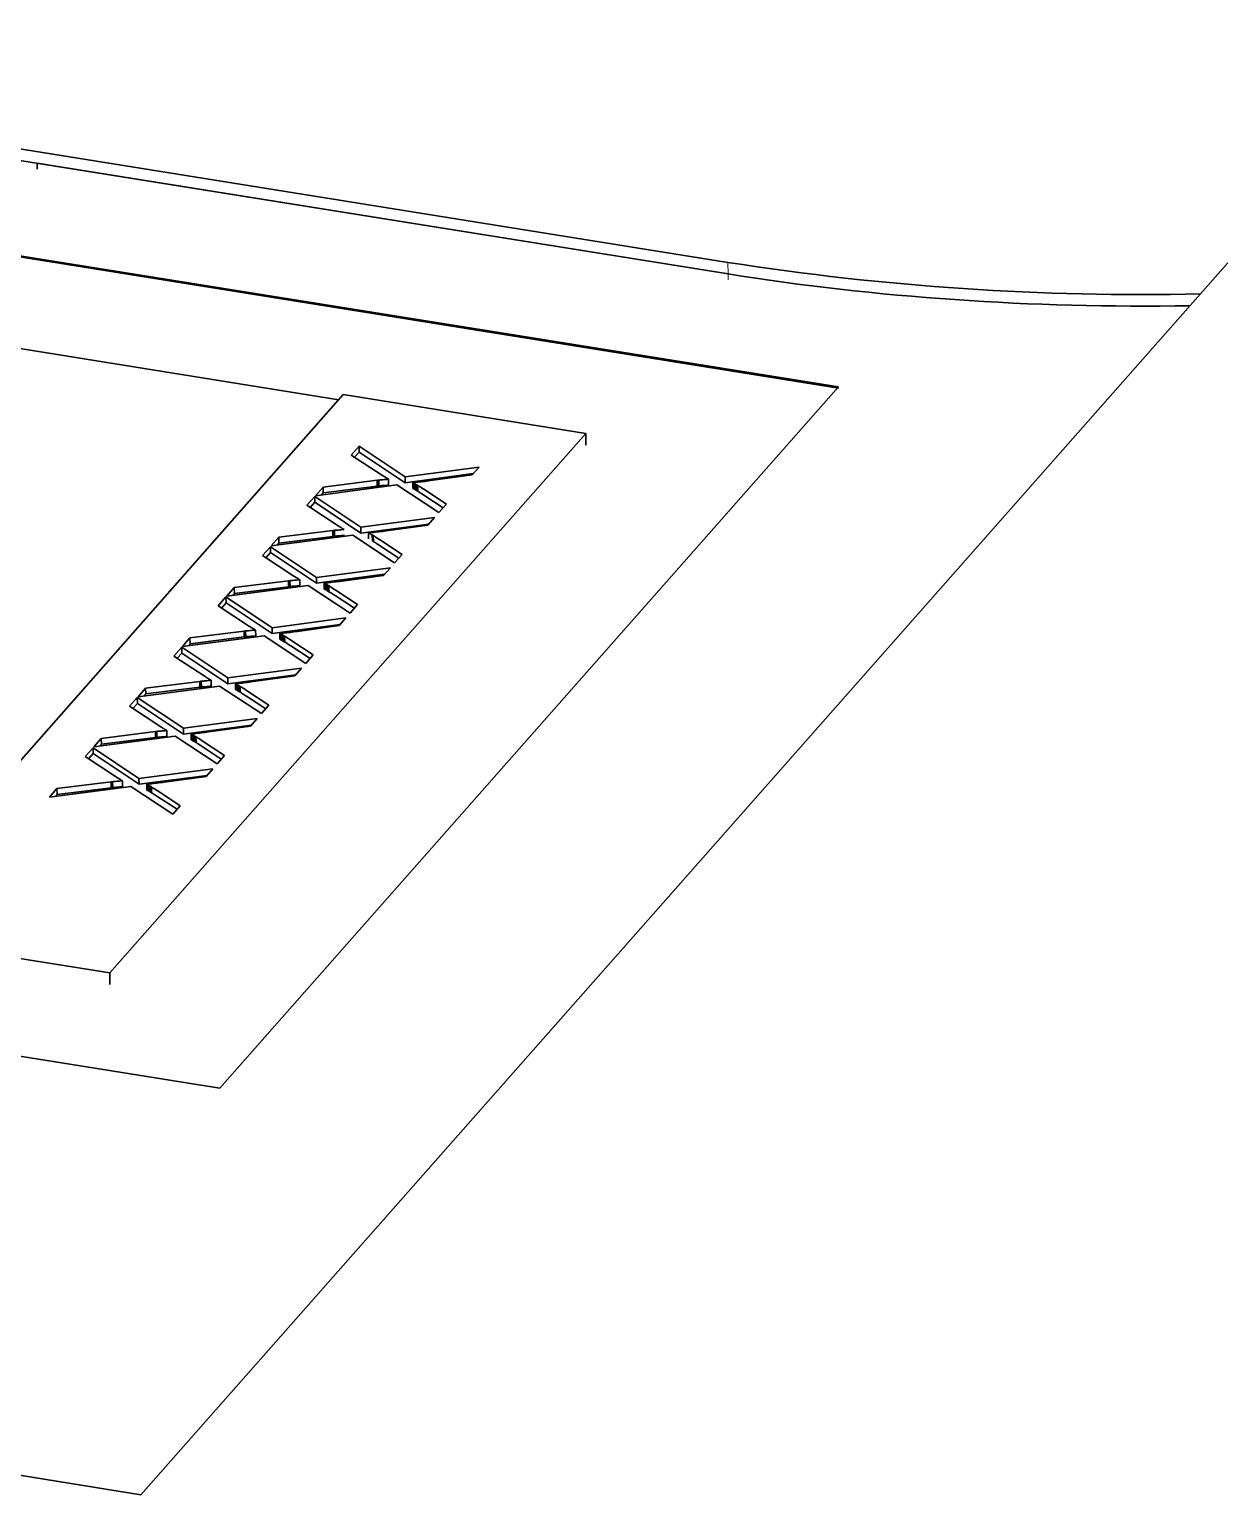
# Model space of a CAD drawing. Extents: x -1051 to 2563, y -231 to 775.
# Drawn here: x -376.77 to -367.57, y 565.15 to 576.41 of the extents above; entities that cross this region are included whole.
import ezdxf

# ---------------------------------------------------------------- set-up
doc = ezdxf.new("R2010")
doc.units = 0

msp = doc.modelspace()

# ---------------------------------------------------------------- linework, layer by layer
at = {"color": 7, "lineweight": 35, "ltscale": 0.282773}
for p, q in [((-382.573, 576.408), (-371.404, 574.618)), ((-371.403, 574.529), (-382.572, 576.318)), ((-376.15, 569.161), (-387.319, 570.951))]:
    msp.add_line(p, q, dxfattribs=at)
at = {"color": 7, "lineweight": 35, "ltscale": 0.353467}
for p, q in [((-384.515, 575.898), (-370.555, 573.661)), ((-384.515, 575.889), (-370.555, 573.652))]:
    msp.add_line(p, q, dxfattribs=at)
at = {"color": 7, "lineweight": 35, "ltscale": 0.134317}
msp.add_line((-371.403, 574.529), (-376.708, 575.379), dxfattribs=at)
at = {"color": 7, "lineweight": 35, "ltscale": 0.001123}
for p, q in [((-376.708, 575.379), (-376.707, 575.334)), ((-374.513, 572.892), (-374.512, 572.847)), ((-374.085, 572.945), (-374.085, 572.9)), ((-374.009, 572.953), (-374.009, 572.908)), ((-373.882, 572.97), (-373.882, 572.925)), ((-373.817, 572.923), (-373.816, 572.878)), ((-373.81, 572.919), (-373.809, 572.874)), ((-373.795, 572.91), (-373.794, 572.865)), ((-373.786, 572.905), (-373.786, 572.86)), ((-374.576, 572.82), (-374.576, 572.775)), ((-374.437, 572.558), (-374.437, 572.513)), ((-374.432, 572.558), (-374.431, 572.514)), ((-374.426, 572.559), (-374.425, 572.514)), ((-374.164, 572.54), (-374.163, 572.495)), ((-374.917, 572.434), (-374.916, 572.389)), ((-374.853, 572.506), (-374.853, 572.461)), ((-374.778, 572.172), (-374.777, 572.127)), ((-374.773, 572.172), (-374.772, 572.128)), ((-374.767, 572.173), (-374.766, 572.128)), ((-374.691, 572.18), (-374.69, 572.135)), ((-374.504, 572.154), (-374.504, 572.109)), ((-374.491, 572.147), (-374.49, 572.102)), ((-374.467, 572.133), (-374.467, 572.088)), ((-375.258, 572.048), (-375.257, 572.003)), ((-375.118, 571.786), (-375.118, 571.741)), ((-375.113, 571.786), (-375.112, 571.741)), ((-374.904, 571.812), (-374.903, 571.767)), ((-374.845, 571.768), (-374.844, 571.723)), ((-374.816, 571.752), (-374.816, 571.707)), ((-375.875, 571.348), (-375.874, 571.303)), ((-375.179, 571.379), (-375.178, 571.334)), ((-375.165, 571.37), (-375.164, 571.326)), ((-375.157, 571.366), (-375.156, 571.321)), ((-376.216, 570.962), (-376.215, 570.917)), ((-375.788, 571.015), (-375.788, 570.97)), ((-375.712, 571.022), (-375.711, 570.977)), ((-375.585, 571.04), (-375.584, 570.995)), ((-375.52, 570.992), (-375.519, 570.948)), ((-375.513, 570.989), (-375.512, 570.944)), ((-375.497, 570.98), (-375.497, 570.935)), ((-375.489, 570.975), (-375.488, 570.93)), ((-376.279, 570.89), (-376.279, 570.845)), ((-376.14, 570.628), (-376.139, 570.583)), ((-376.135, 570.628), (-376.134, 570.583)), ((-376.129, 570.629), (-376.128, 570.584)), ((-376.053, 570.636), (-376.052, 570.591)), ((-376.556, 570.576), (-376.555, 570.531)), ((-375.867, 570.61), (-375.866, 570.565)), ((-375.86, 570.606), (-375.859, 570.562)), ((-375.853, 570.603), (-375.852, 570.558)), ((-375.846, 570.598), (-375.845, 570.553))]:
    msp.add_line(p, q, dxfattribs=at)
at = {"color": 7, "lineweight": 35, "ltscale": 0.187621}
msp.add_line((-381.801, 574.751), (-374.391, 573.563), dxfattribs=at)
at = {"color": 7, "lineweight": 35, "ltscale": 0.315401}
msp.add_line((-367.566, 574.614), (-375.912, 565.153), dxfattribs=at)
at = {"color": 7, "lineweight": 13, "ltscale": 0.002245}
msp.add_line((-371.403, 574.529), (-371.404, 574.618), dxfattribs=at)
at = {"color": 7, "lineweight": 13, "ltscale": 0.001123}
msp.add_line((-371.402, 574.484), (-371.403, 574.529), dxfattribs=at)
at = {"color": 7, "lineweight": 35, "ltscale": 0.17956}
msp.add_line((-370.555, 573.661), (-375.306, 568.275), dxfattribs=at)
at = {"color": 7, "lineweight": 35, "ltscale": 0.110498}
msp.add_line((-374.357, 573.603), (-377.28, 570.288), dxfattribs=at)
at = {"color": 7, "lineweight": 35, "ltscale": 0.047129}
msp.add_line((-374.357, 573.603), (-372.495, 573.304), dxfattribs=at)
at = {"color": 7, "lineweight": 35, "ltscale": 0.138123}
msp.add_line((-372.495, 573.304), (-376.15, 569.161), dxfattribs=at)
at = {"color": 7, "lineweight": 35, "ltscale": 0.002261}
for p, q in [((-374.236, 573.206), (-374.296, 573.138)), ((-374.576, 572.82), (-374.636, 572.752)), ((-374.917, 572.434), (-374.977, 572.366)), ((-375.598, 571.662), (-375.658, 571.594)), ((-375.939, 571.276), (-375.998, 571.208)), ((-376.279, 570.89), (-376.339, 570.822))]:
    msp.add_line(p, q, dxfattribs=at)
at = {"color": 7, "lineweight": 35, "ltscale": 0.010625}
for p, q in [((-373.882, 572.97), (-374.236, 573.206)), ((-373.882, 572.925), (-374.235, 573.161)), ((-374.223, 572.584), (-374.576, 572.82)), ((-374.222, 572.539), (-374.576, 572.775)), ((-374.563, 572.198), (-374.917, 572.434)), ((-375.585, 571.04), (-375.939, 571.276)), ((-375.926, 570.654), (-376.279, 570.89))]:
    msp.add_line(p, q, dxfattribs=at)
at = {"color": 7, "lineweight": 35, "ltscale": 0.001122}
for p, q in [((-374.236, 573.206), (-374.235, 573.161)), ((-374.097, 572.944), (-374.096, 572.899)), ((-374.091, 572.945), (-374.091, 572.9)), ((-373.823, 572.926), (-373.822, 572.881)), ((-373.802, 572.915), (-373.802, 572.87)), ((-374.223, 572.584), (-374.222, 572.539)), ((-374.135, 572.524), (-374.134, 572.479)), ((-374.127, 572.519), (-374.126, 572.474)), ((-374.563, 572.198), (-374.563, 572.153)), ((-375.194, 572.12), (-375.193, 572.075)), ((-374.498, 572.151), (-374.497, 572.106)), ((-374.484, 572.143), (-374.483, 572.098)), ((-374.476, 572.138), (-374.475, 572.093)), ((-375.107, 571.787), (-375.106, 571.742)), ((-375.031, 571.794), (-375.03, 571.749)), ((-374.838, 571.765), (-374.838, 571.72)), ((-374.831, 571.761), (-374.831, 571.716)), ((-374.824, 571.757), (-374.823, 571.712)), ((-374.808, 571.747), (-374.807, 571.702)), ((-375.598, 571.662), (-375.597, 571.617)), ((-375.535, 571.734), (-375.534, 571.689)), ((-375.372, 571.408), (-375.371, 571.363)), ((-375.244, 571.426), (-375.244, 571.381)), ((-375.459, 571.4), (-375.458, 571.355)), ((-375.454, 571.4), (-375.453, 571.355)), ((-375.448, 571.401), (-375.447, 571.356)), ((-375.185, 571.382), (-375.185, 571.337)), ((-375.172, 571.375), (-375.171, 571.33)), ((-375.149, 571.361), (-375.148, 571.316)), ((-375.939, 571.276), (-375.938, 571.231)), ((-375.799, 571.014), (-375.799, 570.969)), ((-375.794, 571.014), (-375.794, 570.969)), ((-375.526, 570.996), (-375.525, 570.951)), ((-375.505, 570.984), (-375.504, 570.94)), ((-375.926, 570.654), (-375.925, 570.609)), ((-375.838, 570.594), (-375.837, 570.549)), ((-375.83, 570.589), (-375.829, 570.544))]:
    msp.add_line(p, q, dxfattribs=at)
at = {"color": 7, "lineweight": 35, "ltscale": 0.002246}
msp.add_line((-372.495, 573.304), (-372.494, 573.214), dxfattribs=at)
at = {"color": 7, "lineweight": 35, "ltscale": 0.007177}
for p, q in [((-374.296, 573.138), (-374.056, 572.981)), ((-374.977, 572.366), (-374.737, 572.208)), ((-375.317, 571.98), (-375.077, 571.822)), ((-375.658, 571.594), (-375.418, 571.436)), ((-375.998, 571.208), (-375.758, 571.05))]:
    msp.add_line(p, q, dxfattribs=at)
at = {"color": 7, "lineweight": 35, "ltscale": 0.001323}
for p, q in [((-374.235, 573.161), (-374.27, 573.121)), ((-374.576, 572.775), (-374.611, 572.735)), ((-374.916, 572.389), (-374.951, 572.349)), ((-375.257, 572.003), (-375.292, 571.963)), ((-375.597, 571.617), (-375.632, 571.577)), ((-375.938, 571.231), (-375.973, 571.191)), ((-376.279, 570.845), (-376.314, 570.805))]:
    msp.add_line(p, q, dxfattribs=at)
at = {"color": 7, "lineweight": 35, "ltscale": 0.000124871}
for p, q in [((-374.056, 572.981), (-374.051, 572.978)), ((-374.396, 572.594), (-374.392, 572.592)), ((-374.737, 572.208), (-374.733, 572.206)), ((-375.077, 571.822), (-375.073, 571.82)), ((-375.418, 571.436), (-375.414, 571.434)), ((-375.758, 571.05), (-375.754, 571.048)), ((-376.099, 570.664), (-376.095, 570.661))]:
    msp.add_line(p, q, dxfattribs=at)
at = {"color": 7, "lineweight": 35, "ltscale": 0.014301}
for p, q in [((-373.315, 573.045), (-373.882, 572.97)), ((-373.996, 572.273), (-374.563, 572.198)), ((-374.337, 571.887), (-374.904, 571.812)), ((-374.677, 571.501), (-375.244, 571.426)), ((-375.018, 571.115), (-375.585, 571.04)), ((-375.358, 570.729), (-375.926, 570.654))]:
    msp.add_line(p, q, dxfattribs=at)
at = {"color": 7, "lineweight": 35, "ltscale": 0.01315}
for p, q in [((-373.36, 572.995), (-373.882, 572.925)), ((-373.701, 572.608), (-374.222, 572.539)), ((-374.041, 572.222), (-374.563, 572.153)), ((-374.382, 571.836), (-374.903, 571.767)), ((-374.722, 571.45), (-375.244, 571.381)), ((-375.063, 571.064), (-375.584, 570.995))]:
    msp.add_line(p, q, dxfattribs=at)
at = {"color": 7, "lineweight": 35, "ltscale": 0.008087}
for p, q in [((-373.688, 572.942), (-373.368, 572.986)), ((-374.029, 572.556), (-373.708, 572.6)), ((-374.369, 572.17), (-374.049, 572.214)), ((-374.71, 571.784), (-374.389, 571.828)), ((-375.391, 571.012), (-375.071, 571.056)), ((-375.732, 570.626), (-375.411, 570.669))]:
    msp.add_line(p, q, dxfattribs=at)
at = {"color": 7, "lineweight": 35, "ltscale": 0.001988}
for p, q in [((-373.368, 572.986), (-373.315, 573.045)), ((-374.049, 572.214), (-373.996, 572.273)), ((-374.389, 571.828), (-374.337, 571.887)), ((-374.73, 571.442), (-374.677, 571.501)), ((-375.071, 571.056), (-375.018, 571.115))]:
    msp.add_line(p, q, dxfattribs=at)
at = {"color": 7, "lineweight": 35, "ltscale": 0.015795}
for p, q in [((-374.571, 572.826), (-373.945, 572.909)), ((-374.911, 572.44), (-374.285, 572.523)), ((-375.252, 572.054), (-374.626, 572.136)), ((-375.593, 571.668), (-374.966, 571.75)), ((-375.933, 571.282), (-375.307, 571.364)), ((-376.274, 570.896), (-375.647, 570.978)), ((-376.614, 570.51), (-375.988, 570.592))]:
    msp.add_line(p, q, dxfattribs=at)
at = {"color": 7, "lineweight": 35, "ltscale": 0.002195}
for p, q in [((-374.513, 572.892), (-374.571, 572.826)), ((-375.875, 571.348), (-375.933, 571.282))]:
    msp.add_line(p, q, dxfattribs=at)
at = {"color": 7, "lineweight": 35, "ltscale": 0.010485}
for p, q in [((-374.097, 572.944), (-374.513, 572.892)), ((-374.096, 572.899), (-374.512, 572.847)), ((-374.437, 572.558), (-374.853, 572.506)), ((-374.437, 572.513), (-374.853, 572.461)), ((-374.778, 572.172), (-375.194, 572.12)), ((-374.777, 572.127), (-375.193, 572.075)), ((-375.118, 571.786), (-375.535, 571.734)), ((-375.118, 571.741), (-375.534, 571.689)), ((-375.459, 571.4), (-375.875, 571.348)), ((-375.458, 571.355), (-375.874, 571.303)), ((-375.799, 571.014), (-376.216, 570.962)), ((-375.799, 570.969), (-376.215, 570.917))]:
    msp.add_line(p, q, dxfattribs=at)
at = {"color": 7, "lineweight": 35, "ltscale": 0.00013211}
for p, q in [((-374.091, 572.945), (-374.097, 572.944)), ((-374.091, 572.9), (-374.096, 572.899)), ((-374.773, 572.172), (-374.778, 572.172)), ((-374.772, 572.128), (-374.777, 572.127)), ((-375.454, 571.4), (-375.459, 571.4)), ((-375.453, 571.355), (-375.458, 571.355)), ((-375.794, 571.014), (-375.799, 571.014)), ((-375.794, 570.969), (-375.799, 570.969)), ((-376.135, 570.628), (-376.14, 570.628)), ((-376.134, 570.583), (-376.139, 570.583))]:
    msp.add_line(p, q, dxfattribs=at)
at = {"color": 7, "lineweight": 35, "ltscale": 0.000151233}
for p, q in [((-374.085, 572.945), (-374.091, 572.945)), ((-374.767, 572.173), (-374.773, 572.172)), ((-374.766, 572.128), (-374.772, 572.128)), ((-375.448, 571.401), (-375.454, 571.4)), ((-375.447, 571.356), (-375.453, 571.355)), ((-375.788, 571.015), (-375.794, 571.014)), ((-376.129, 570.629), (-376.135, 570.628)), ((-376.128, 570.584), (-376.134, 570.583))]:
    msp.add_line(p, q, dxfattribs=at)
at = {"color": 7, "lineweight": 35, "ltscale": 0.000151072}
for p, q in [((-374.085, 572.9), (-374.091, 572.9)), ((-375.788, 570.97), (-375.794, 570.969))]:
    msp.add_line(p, q, dxfattribs=at)
at = {"color": 7, "lineweight": 35, "ltscale": 0.000171118}
for p, q in [((-374.079, 572.946), (-374.085, 572.945)), ((-374.078, 572.901), (-374.085, 572.9)), ((-374.759, 572.129), (-374.766, 572.128)), ((-375.441, 571.402), (-375.448, 571.401)), ((-376.121, 570.585), (-376.128, 570.584))]:
    msp.add_line(p, q, dxfattribs=at)
at = {"color": 7, "lineweight": 35, "ltscale": 0.000190093}
for p, q in [((-374.071, 572.947), (-374.079, 572.946)), ((-374.751, 572.13), (-374.759, 572.129)), ((-375.774, 571.016), (-375.781, 571.016))]:
    msp.add_line(p, q, dxfattribs=at)
at = {"color": 7, "lineweight": 35, "ltscale": 0.000190246}
for p, q in [((-374.07, 572.902), (-374.078, 572.901)), ((-374.412, 572.561), (-374.419, 572.56)), ((-374.411, 572.516), (-374.418, 572.515)), ((-374.752, 572.175), (-374.76, 572.174)), ((-375.093, 571.789), (-375.1, 571.788)), ((-375.092, 571.744), (-375.1, 571.743)), ((-375.433, 571.402), (-375.441, 571.402)), ((-375.433, 571.358), (-375.44, 571.357)), ((-375.773, 570.971), (-375.781, 570.971)), ((-376.114, 570.63), (-376.122, 570.63)), ((-376.114, 570.585), (-376.121, 570.585))]:
    msp.add_line(p, q, dxfattribs=at)
at = {"color": 7, "lineweight": 35, "ltscale": 0.000209375}
for p, q in [((-374.063, 572.948), (-374.071, 572.947)), ((-374.403, 572.561), (-374.412, 572.561)), ((-374.744, 572.175), (-374.752, 572.175)), ((-374.743, 572.13), (-374.751, 572.13)), ((-375.424, 571.358), (-375.433, 571.358)), ((-376.106, 570.631), (-376.114, 570.63))]:
    msp.add_line(p, q, dxfattribs=at)
at = {"color": 7, "lineweight": 35, "ltscale": 0.000209225}
for p, q in [((-374.062, 572.903), (-374.07, 572.902)), ((-374.403, 572.517), (-374.411, 572.516)), ((-375.084, 571.789), (-375.093, 571.789)), ((-375.425, 571.403), (-375.433, 571.402)), ((-376.105, 570.586), (-376.114, 570.585))]:
    msp.add_line(p, q, dxfattribs=at)
at = {"color": 7, "lineweight": 35, "ltscale": 0.000229117}
for p, q in [((-374.054, 572.948), (-374.063, 572.948)), ((-374.394, 572.562), (-374.403, 572.561)), ((-374.735, 572.176), (-374.744, 572.175)), ((-374.734, 572.131), (-374.743, 572.13)), ((-375.415, 571.359), (-375.424, 571.358)), ((-376.097, 570.632), (-376.106, 570.631))]:
    msp.add_line(p, q, dxfattribs=at)
at = {"color": 7, "lineweight": 35, "ltscale": 0.000229264}
for p, q in [((-374.053, 572.904), (-374.062, 572.903)), ((-374.393, 572.517), (-374.403, 572.517)), ((-375.075, 571.79), (-375.084, 571.789)), ((-375.416, 571.404), (-375.425, 571.403)), ((-376.096, 570.587), (-376.105, 570.586))]:
    msp.add_line(p, q, dxfattribs=at)
at = {"color": 7, "lineweight": 35, "ltscale": 0.000248395}
for p, q in [((-374.044, 572.949), (-374.054, 572.948)), ((-374.384, 572.563), (-374.394, 572.562)), ((-374.725, 572.177), (-374.735, 572.176)), ((-374.724, 572.132), (-374.734, 572.131)), ((-375.405, 571.36), (-375.415, 571.359)), ((-375.747, 571.019), (-375.756, 571.018)), ((-376.087, 570.633), (-376.097, 570.632))]:
    msp.add_line(p, q, dxfattribs=at)
at = {"color": 7, "lineweight": 35, "ltscale": 0.00024825}
for p, q in [((-374.043, 572.904), (-374.053, 572.904)), ((-374.384, 572.518), (-374.393, 572.517)), ((-375.065, 571.791), (-375.075, 571.79)), ((-375.065, 571.746), (-375.075, 571.745)), ((-375.406, 571.405), (-375.416, 571.404)), ((-376.086, 570.588), (-376.096, 570.587))]:
    msp.add_line(p, q, dxfattribs=at)
at = {"color": 7, "lineweight": 35, "ltscale": 0.000128265}
msp.add_line((-374.051, 572.978), (-374.047, 572.975), dxfattribs=at)
at = {"color": 7, "lineweight": 35, "ltscale": 0.000129556}
for p, q in [((-374.047, 572.975), (-374.043, 572.972)), ((-374.388, 572.589), (-374.383, 572.586)), ((-374.728, 572.203), (-374.724, 572.2)), ((-375.069, 571.817), (-375.064, 571.814)), ((-375.75, 571.045), (-375.746, 571.042)), ((-376.09, 570.659), (-376.086, 570.656))]:
    msp.add_line(p, q, dxfattribs=at)
at = {"color": 7, "lineweight": 35, "ltscale": 0.000267383}
for p, q in [((-374.033, 572.95), (-374.044, 572.949)), ((-374.714, 572.178), (-374.725, 572.177)), ((-374.713, 572.133), (-374.724, 572.132)), ((-375.395, 571.361), (-375.405, 571.36)), ((-376.076, 570.634), (-376.087, 570.633))]:
    msp.add_line(p, q, dxfattribs=at)
at = {"color": 7, "lineweight": 35, "ltscale": 0.000131503}
for p, q in [((-374.043, 572.972), (-374.038, 572.97)), ((-374.383, 572.586), (-374.379, 572.584)), ((-374.724, 572.2), (-374.719, 572.198)), ((-375.064, 571.814), (-375.06, 571.812)), ((-375.746, 571.042), (-375.741, 571.039)), ((-376.086, 570.656), (-376.082, 570.653))]:
    msp.add_line(p, q, dxfattribs=at)
at = {"color": 7, "lineweight": 35, "ltscale": 0.000267526}
for p, q in [((-374.032, 572.905), (-374.043, 572.904)), ((-375.395, 571.406), (-375.406, 571.405)), ((-375.735, 570.975), (-375.746, 570.974)), ((-376.076, 570.589), (-376.086, 570.588))]:
    msp.add_line(p, q, dxfattribs=at)
at = {"color": 7, "lineweight": 35, "ltscale": 0.00013346}
for p, q in [((-374.038, 572.97), (-374.034, 572.967)), ((-375.4, 571.425), (-375.396, 571.423)), ((-375.741, 571.039), (-375.736, 571.037))]:
    msp.add_line(p, q, dxfattribs=at)
at = {"color": 7, "lineweight": 35, "ltscale": 0.000137}
for p, q in [((-374.034, 572.967), (-374.029, 572.964)), ((-375.396, 571.423), (-375.391, 571.42))]:
    msp.add_line(p, q, dxfattribs=at)
at = {"color": 7, "lineweight": 35, "ltscale": 0.000287418}
for p, q in [((-374.022, 572.951), (-374.033, 572.95)), ((-374.702, 572.134), (-374.713, 572.133)), ((-375.383, 571.362), (-375.395, 571.361)), ((-375.724, 571.021), (-375.736, 571.02))]:
    msp.add_line(p, q, dxfattribs=at)
at = {"color": 7, "lineweight": 35, "ltscale": 0.000287276}
for p, q in [((-374.021, 572.906), (-374.032, 572.905)), ((-374.362, 572.565), (-374.374, 572.564)), ((-374.361, 572.52), (-374.373, 572.519)), ((-374.703, 572.179), (-374.714, 572.178)), ((-375.043, 571.793), (-375.055, 571.792)), ((-375.043, 571.748), (-375.054, 571.747)), ((-375.384, 571.407), (-375.395, 571.406)), ((-375.724, 570.976), (-375.735, 570.975)), ((-376.065, 570.635), (-376.076, 570.634)), ((-376.064, 570.59), (-376.076, 570.589))]:
    msp.add_line(p, q, dxfattribs=at)
at = {"color": 7, "lineweight": 35, "ltscale": 0.000138956}
for p, q in [((-374.029, 572.964), (-374.024, 572.961)), ((-374.71, 572.192), (-374.705, 572.189)), ((-375.051, 571.806), (-375.046, 571.803)), ((-375.732, 571.034), (-375.727, 571.031))]:
    msp.add_line(p, q, dxfattribs=at)
at = {"color": 7, "lineweight": 35, "ltscale": 0.000140151}
for p, q in [((-374.024, 572.961), (-374.019, 572.958)), ((-375.727, 571.031), (-375.722, 571.028))]:
    msp.add_line(p, q, dxfattribs=at)
at = {"color": 7, "lineweight": 35, "ltscale": 0.000306409}
for p, q in [((-374.009, 572.953), (-374.022, 572.951)), ((-374.009, 572.908), (-374.021, 572.906)), ((-374.349, 572.522), (-374.361, 572.52)), ((-374.69, 572.135), (-374.702, 572.134)), ((-375.031, 571.794), (-375.043, 571.793)), ((-375.372, 571.408), (-375.384, 571.407)), ((-375.371, 571.363), (-375.383, 571.362)), ((-375.712, 571.022), (-375.724, 571.021)), ((-375.711, 570.977), (-375.724, 570.976))]:
    msp.add_line(p, q, dxfattribs=at)
at = {"color": 7, "lineweight": 35, "ltscale": 0.000143668}
for p, q in [((-374.019, 572.958), (-374.014, 572.955)), ((-375.041, 571.8), (-375.036, 571.797)), ((-375.382, 571.414), (-375.377, 571.411)), ((-375.722, 571.028), (-375.717, 571.025))]:
    msp.add_line(p, q, dxfattribs=at)
at = {"color": 7, "lineweight": 35, "ltscale": 0.000145642}
for p, q in [((-374.014, 572.955), (-374.009, 572.953)), ((-374.355, 572.569), (-374.35, 572.566)), ((-374.696, 572.183), (-374.691, 572.18)), ((-375.036, 571.797), (-375.031, 571.794)), ((-375.377, 571.411), (-375.372, 571.408)), ((-375.717, 571.025), (-375.712, 571.022))]:
    msp.add_line(p, q, dxfattribs=at)
at = {"color": 7, "lineweight": 35, "ltscale": 0.009628}
for p, q in [((-373.945, 572.909), (-373.624, 572.696)), ((-374.626, 572.136), (-374.305, 571.924))]:
    msp.add_line(p, q, dxfattribs=at)
at = {"color": 7, "lineweight": 35, "ltscale": 0.000318847}
for p, q in [((-373.823, 572.926), (-373.81, 572.927)), ((-374.164, 572.54), (-374.151, 572.541)), ((-375.185, 571.382), (-375.173, 571.383)), ((-375.526, 570.996), (-375.513, 570.997)), ((-375.867, 570.61), (-375.854, 570.611))]:
    msp.add_line(p, q, dxfattribs=at)
at = {"color": 7, "lineweight": 35, "ltscale": 0.000182927}
for p, q in [((-373.817, 572.923), (-373.823, 572.926)), ((-374.157, 572.537), (-374.164, 572.54)), ((-374.838, 571.72), (-374.844, 571.723)), ((-375.52, 570.992), (-375.526, 570.996)), ((-375.859, 570.562), (-375.866, 570.565))]:
    msp.add_line(p, q, dxfattribs=at)
at = {"color": 7, "lineweight": 35, "ltscale": 0.000184317}
for p, q in [((-373.816, 572.878), (-373.822, 572.881)), ((-374.498, 572.151), (-374.504, 572.154)), ((-375.178, 571.334), (-375.185, 571.337))]:
    msp.add_line(p, q, dxfattribs=at)
at = {"color": 7, "lineweight": 35, "ltscale": 0.000198078}
for p, q in [((-373.81, 572.919), (-373.817, 572.923)), ((-374.15, 572.533), (-374.157, 572.537)), ((-374.831, 571.761), (-374.838, 571.765)), ((-374.831, 571.716), (-374.838, 571.72)), ((-375.513, 570.989), (-375.52, 570.992)), ((-375.512, 570.944), (-375.519, 570.948)), ((-375.853, 570.603), (-375.86, 570.606)), ((-375.852, 570.558), (-375.859, 570.562))]:
    msp.add_line(p, q, dxfattribs=at)
at = {"color": 7, "lineweight": 35, "ltscale": 0.000197411}
for p, q in [((-373.809, 572.874), (-373.816, 572.878)), ((-374.49, 572.102), (-374.497, 572.106)), ((-375.172, 571.375), (-375.179, 571.379))]:
    msp.add_line(p, q, dxfattribs=at)
at = {"color": 7, "lineweight": 35, "ltscale": 0.000323551}
for p, q in [((-373.81, 572.927), (-373.798, 572.929)), ((-374.492, 572.155), (-374.479, 572.157)), ((-375.173, 571.383), (-375.16, 571.384))]:
    msp.add_line(p, q, dxfattribs=at)
at = {"color": 7, "lineweight": 35, "ltscale": 0.000212541}
for p, q in [((-373.802, 572.915), (-373.81, 572.919)), ((-374.483, 572.098), (-374.49, 572.102)), ((-375.165, 571.37), (-375.172, 571.375)), ((-375.505, 570.984), (-375.513, 570.989))]:
    msp.add_line(p, q, dxfattribs=at)
at = {"color": 7, "lineweight": 35, "ltscale": 0.00021179}
for p, q in [((-373.802, 572.87), (-373.809, 572.874)), ((-375.504, 570.94), (-375.512, 570.944))]:
    msp.add_line(p, q, dxfattribs=at)
at = {"color": 7, "lineweight": 35, "ltscale": 0.000226371}
for p, q in [((-373.795, 572.91), (-373.802, 572.915)), ((-374.476, 572.138), (-374.484, 572.143)), ((-374.475, 572.093), (-374.483, 572.098)), ((-375.157, 571.366), (-375.165, 571.37)), ((-375.156, 571.321), (-375.164, 571.326)), ((-375.497, 570.98), (-375.505, 570.984)), ((-375.837, 570.549), (-375.845, 570.553))]:
    msp.add_line(p, q, dxfattribs=at)
at = {"color": 7, "lineweight": 35, "ltscale": 0.000227146}
for p, q in [((-373.794, 572.865), (-373.802, 572.87)), ((-375.497, 570.935), (-375.504, 570.94)), ((-375.838, 570.594), (-375.846, 570.598))]:
    msp.add_line(p, q, dxfattribs=at)
at = {"color": 7, "lineweight": 35, "ltscale": 0.0003275}
for p, q in [((-373.798, 572.929), (-373.785, 572.93)), ((-375.16, 571.384), (-375.147, 571.386))]:
    msp.add_line(p, q, dxfattribs=at)
at = {"color": 7, "lineweight": 35, "ltscale": 0.000241669}
for p, q in [((-373.786, 572.905), (-373.795, 572.91)), ((-373.786, 572.86), (-373.794, 572.865)), ((-374.467, 572.088), (-374.475, 572.093)), ((-375.149, 571.361), (-375.157, 571.366))]:
    msp.add_line(p, q, dxfattribs=at)
at = {"color": 7, "lineweight": 35, "ltscale": 0.000255557}
for p, q in [((-373.778, 572.9), (-373.786, 572.905)), ((-374.459, 572.128), (-374.467, 572.133)), ((-374.458, 572.083), (-374.467, 572.088)), ((-375.139, 571.311), (-375.148, 571.316)), ((-375.821, 570.583), (-375.83, 570.589)), ((-375.82, 570.539), (-375.829, 570.544))]:
    msp.add_line(p, q, dxfattribs=at)
at = {"color": 7, "lineweight": 35, "ltscale": 0.000333135}
for p, q in [((-373.785, 572.93), (-373.771, 572.932)), ((-375.147, 571.386), (-375.134, 571.387))]:
    msp.add_line(p, q, dxfattribs=at)
at = {"color": 7, "lineweight": 35, "ltscale": 0.000270111}
for p, q in [((-373.768, 572.894), (-373.778, 572.9)), ((-373.768, 572.849), (-373.777, 572.855)), ((-374.109, 572.508), (-374.118, 572.514)), ((-374.108, 572.463), (-374.117, 572.469)), ((-374.45, 572.122), (-374.459, 572.128)), ((-374.449, 572.077), (-374.458, 572.083)), ((-374.79, 571.736), (-374.799, 571.742)), ((-374.789, 571.691), (-374.799, 571.697)), ((-375.131, 571.35), (-375.14, 571.356)), ((-375.13, 571.305), (-375.139, 571.311)), ((-375.471, 570.964), (-375.48, 570.969)), ((-375.471, 570.919), (-375.48, 570.925)), ((-375.812, 570.578), (-375.821, 570.583)), ((-375.811, 570.533), (-375.82, 570.539))]:
    msp.add_line(p, q, dxfattribs=at)
at = {"color": 7, "lineweight": 35, "ltscale": 0.000337096}
for p, q in [((-373.771, 572.932), (-373.758, 572.933)), ((-374.452, 572.159), (-374.439, 572.161)), ((-375.134, 571.387), (-375.12, 571.389))]:
    msp.add_line(p, q, dxfattribs=at)
at = {"color": 7, "lineweight": 35, "ltscale": 0.000284675}
for p, q in [((-373.759, 572.888), (-373.768, 572.894)), ((-374.44, 572.116), (-374.45, 572.122)), ((-374.439, 572.071), (-374.449, 572.077)), ((-375.12, 571.299), (-375.13, 571.305)), ((-375.802, 570.572), (-375.812, 570.578)), ((-375.802, 570.527), (-375.811, 570.533))]:
    msp.add_line(p, q, dxfattribs=at)
at = {"color": 7, "lineweight": 35, "ltscale": 0.000298606}
for p, q in [((-373.749, 572.881), (-373.759, 572.888)), ((-373.748, 572.837), (-373.758, 572.843)), ((-374.429, 572.064), (-374.439, 572.071)), ((-375.111, 571.337), (-375.121, 571.344)), ((-375.451, 570.906), (-375.461, 570.913))]:
    msp.add_line(p, q, dxfattribs=at)
at = {"color": 7, "lineweight": 35, "ltscale": 0.000341818}
for p, q in [((-373.758, 572.933), (-373.744, 572.935)), ((-375.12, 571.389), (-375.107, 571.39)), ((-375.461, 571.003), (-375.447, 571.004)), ((-375.801, 570.617), (-375.788, 570.618))]:
    msp.add_line(p, q, dxfattribs=at)
at = {"color": 7, "lineweight": 35, "ltscale": 0.000314024}
for p, q in [((-373.738, 572.875), (-373.749, 572.881)), ((-373.738, 572.83), (-373.748, 572.837)), ((-374.419, 572.102), (-374.43, 572.109)), ((-374.419, 572.058), (-374.429, 572.064)), ((-375.101, 571.33), (-375.111, 571.337)), ((-375.1, 571.285), (-375.11, 571.292)), ((-375.441, 570.944), (-375.452, 570.951)), ((-375.44, 570.899), (-375.451, 570.906)), ((-375.781, 570.513), (-375.791, 570.52))]:
    msp.add_line(p, q, dxfattribs=at)
at = {"color": 7, "lineweight": 35, "ltscale": 0.000346728}
for p, q in [((-373.744, 572.935), (-373.731, 572.936)), ((-374.085, 572.549), (-374.071, 572.55)), ((-374.425, 572.163), (-374.412, 572.164)), ((-374.766, 571.776), (-374.752, 571.778)), ((-375.107, 571.39), (-375.093, 571.392)), ((-375.447, 571.004), (-375.433, 571.006)), ((-375.788, 570.618), (-375.774, 570.62))]:
    msp.add_line(p, q, dxfattribs=at)
at = {"color": 7, "lineweight": 35, "ltscale": 0.00516}
for p, q in [((-373.566, 572.761), (-373.738, 572.875)), ((-373.906, 572.375), (-374.079, 572.489)), ((-375.609, 570.445), (-375.782, 570.558))]:
    msp.add_line(p, q, dxfattribs=at)
at = {"color": 7, "lineweight": 35, "ltscale": 0.000351656}
for p, q in [((-373.731, 572.936), (-373.717, 572.938)), ((-375.093, 571.392), (-375.079, 571.394)), ((-375.433, 571.006), (-375.419, 571.008)), ((-375.774, 570.62), (-375.76, 570.622))]:
    msp.add_line(p, q, dxfattribs=at)
at = {"color": 7, "lineweight": 35, "ltscale": 0.000355638}
for p, q in [((-373.717, 572.938), (-373.703, 572.94)), ((-375.419, 571.008), (-375.405, 571.01))]:
    msp.add_line(p, q, dxfattribs=at)
at = {"color": 7, "lineweight": 35, "ltscale": 0.000361135}
for p, q in [((-373.703, 572.94), (-373.688, 572.942)), ((-374.724, 571.782), (-374.71, 571.784)), ((-375.405, 571.01), (-375.391, 571.012))]:
    msp.add_line(p, q, dxfattribs=at)
at = {"color": 7, "lineweight": 35, "ltscale": 0.000498383}
for p, q in [((-374.512, 572.847), (-374.525, 572.832)), ((-374.853, 572.461), (-374.866, 572.446)), ((-375.193, 572.075), (-375.206, 572.06)), ((-375.534, 571.689), (-375.547, 571.674)), ((-376.215, 570.917), (-376.228, 570.902))]:
    msp.add_line(p, q, dxfattribs=at)
at = {"color": 7, "lineweight": 35, "ltscale": 0.000254759}
for p, q in [((-373.777, 572.855), (-373.786, 572.86)), ((-375.14, 571.356), (-375.149, 571.361))]:
    msp.add_line(p, q, dxfattribs=at)
at = {"color": 7, "lineweight": 35, "ltscale": 0.000285495}
for p, q in [((-373.758, 572.843), (-373.768, 572.849)), ((-375.121, 571.344), (-375.131, 571.35)), ((-375.461, 570.913), (-375.471, 570.919))]:
    msp.add_line(p, q, dxfattribs=at)
at = {"color": 7, "lineweight": 35, "ltscale": 0.004395}
for p, q in [((-373.591, 572.733), (-373.738, 572.83)), ((-374.272, 571.961), (-374.419, 572.058)), ((-374.953, 571.189), (-375.1, 571.285)), ((-375.294, 570.803), (-375.44, 570.899)), ((-375.634, 570.417), (-375.781, 570.513))]:
    msp.add_line(p, q, dxfattribs=at)
at = {"color": 7, "lineweight": 35, "ltscale": 0.002176}
for p, q in [((-373.624, 572.696), (-373.566, 572.761)), ((-373.964, 572.31), (-373.906, 572.375)), ((-375.326, 570.766), (-375.269, 570.831)), ((-375.667, 570.38), (-375.609, 570.445))]:
    msp.add_line(p, q, dxfattribs=at)
at = {"color": 7, "lineweight": 35, "ltscale": 0.007178}
for p, q in [((-374.636, 572.752), (-374.396, 572.594)), ((-376.339, 570.822), (-376.099, 570.664))]:
    msp.add_line(p, q, dxfattribs=at)
at = {"color": 7, "lineweight": 35, "ltscale": 0.014302}
msp.add_line((-373.656, 572.659), (-374.223, 572.584), dxfattribs=at)
at = {"color": 7, "lineweight": 35, "ltscale": 0.001989}
for p, q in [((-373.708, 572.6), (-373.656, 572.659)), ((-375.411, 570.669), (-375.358, 570.729))]:
    msp.add_line(p, q, dxfattribs=at)
at = {"color": 7, "lineweight": 35, "ltscale": 0.000131352}
for p, q in [((-374.432, 572.558), (-374.437, 572.558)), ((-374.431, 572.514), (-374.437, 572.513)), ((-375.113, 571.786), (-375.118, 571.786)), ((-375.112, 571.741), (-375.118, 571.741))]:
    msp.add_line(p, q, dxfattribs=at)
at = {"color": 7, "lineweight": 35, "ltscale": 0.000151992}
for p, q in [((-374.426, 572.559), (-374.432, 572.558)), ((-374.425, 572.514), (-374.431, 572.514)), ((-375.106, 571.742), (-375.112, 571.741))]:
    msp.add_line(p, q, dxfattribs=at)
at = {"color": 7, "lineweight": 35, "ltscale": 0.000170202}
for p, q in [((-374.419, 572.56), (-374.426, 572.559)), ((-375.1, 571.743), (-375.106, 571.742))]:
    msp.add_line(p, q, dxfattribs=at)
at = {"color": 7, "lineweight": 35, "ltscale": 0.000126806}
for p, q in [((-374.392, 572.592), (-374.388, 572.589)), ((-375.073, 571.82), (-375.069, 571.817)), ((-376.095, 570.661), (-376.09, 570.659))]:
    msp.add_line(p, q, dxfattribs=at)
at = {"color": 7, "lineweight": 35, "ltscale": 0.000268143}
for p, q in [((-374.374, 572.564), (-374.384, 572.563)), ((-375.054, 571.747), (-375.065, 571.746)), ((-375.736, 571.02), (-375.747, 571.019))]:
    msp.add_line(p, q, dxfattribs=at)
at = {"color": 7, "lineweight": 35, "ltscale": 0.000134251}
for p, q in [((-374.379, 572.584), (-374.374, 572.581)), ((-374.719, 572.198), (-374.715, 572.195)), ((-375.06, 571.812), (-375.055, 571.809)), ((-376.082, 570.653), (-376.077, 570.651))]:
    msp.add_line(p, q, dxfattribs=at)
at = {"color": 7, "lineweight": 35, "ltscale": 0.000136208}
for p, q in [((-374.374, 572.581), (-374.37, 572.578)), ((-374.715, 572.195), (-374.71, 572.192)), ((-376.077, 570.651), (-376.072, 570.648))]:
    msp.add_line(p, q, dxfattribs=at)
at = {"color": 7, "lineweight": 35, "ltscale": 0.000138174}
for p, q in [((-374.37, 572.578), (-374.365, 572.575)), ((-375.391, 571.42), (-375.386, 571.417)), ((-376.072, 570.648), (-376.068, 570.645))]:
    msp.add_line(p, q, dxfattribs=at)
at = {"color": 7, "lineweight": 35, "ltscale": 0.000142357}
msp.add_line((-374.365, 572.575), (-374.36, 572.572), dxfattribs=at)
at = {"color": 7, "lineweight": 35, "ltscale": 0.00030655}
for p, q in [((-374.35, 572.566), (-374.362, 572.565)), ((-374.691, 572.18), (-374.703, 572.179)), ((-375.03, 571.749), (-375.043, 571.748))]:
    msp.add_line(p, q, dxfattribs=at)
at = {"color": 7, "lineweight": 35, "ltscale": 0.000142896}
for p, q in [((-374.36, 572.572), (-374.355, 572.569)), ((-374.701, 572.186), (-374.696, 572.183)), ((-376.063, 570.642), (-376.058, 570.639))]:
    msp.add_line(p, q, dxfattribs=at)
at = {"color": 7, "lineweight": 35, "ltscale": 0.000322644}
msp.add_line((-374.151, 572.541), (-374.138, 572.543), dxfattribs=at)
at = {"color": 7, "lineweight": 35, "ltscale": 0.000211879}
for p, q in [((-374.143, 572.529), (-374.15, 572.533)), ((-374.824, 571.757), (-374.831, 571.761)), ((-374.823, 571.712), (-374.831, 571.716)), ((-375.846, 570.598), (-375.853, 570.603)), ((-375.845, 570.553), (-375.852, 570.558))]:
    msp.add_line(p, q, dxfattribs=at)
at = {"color": 7, "lineweight": 35, "ltscale": 0.000328419}
msp.add_line((-374.138, 572.543), (-374.125, 572.544), dxfattribs=at)
at = {"color": 7, "lineweight": 35, "ltscale": 0.000332212}
msp.add_line((-374.125, 572.544), (-374.112, 572.545), dxfattribs=at)
at = {"color": 7, "lineweight": 35, "ltscale": 0.000337272}
for p, q in [((-374.112, 572.545), (-374.099, 572.547)), ((-375.815, 570.615), (-375.801, 570.617))]:
    msp.add_line(p, q, dxfattribs=at)
at = {"color": 7, "lineweight": 35, "ltscale": 0.000342576}
msp.add_line((-374.099, 572.547), (-374.085, 572.549), dxfattribs=at)
at = {"color": 7, "lineweight": 35, "ltscale": 0.000350899}
msp.add_line((-374.071, 572.55), (-374.057, 572.552), dxfattribs=at)
at = {"color": 7, "lineweight": 35, "ltscale": 0.000356195}
for p, q in [((-374.057, 572.552), (-374.043, 572.554)), ((-375.76, 570.622), (-375.746, 570.624))]:
    msp.add_line(p, q, dxfattribs=at)
at = {"color": 7, "lineweight": 35, "ltscale": 0.000361344}
msp.add_line((-374.043, 572.554), (-374.029, 572.556), dxfattribs=at)
at = {"color": 7, "lineweight": 35, "ltscale": 0.002196}
for p, q in [((-374.853, 572.506), (-374.911, 572.44)), ((-375.535, 571.734), (-375.593, 571.668)), ((-376.216, 570.962), (-376.274, 570.896)), ((-376.556, 570.576), (-376.614, 570.51))]:
    msp.add_line(p, q, dxfattribs=at)
at = {"color": 7, "lineweight": 35, "ltscale": 0.000170359}
for p, q in [((-374.418, 572.515), (-374.425, 572.514)), ((-375.1, 571.788), (-375.107, 571.787)), ((-375.781, 571.016), (-375.788, 571.015)), ((-375.781, 570.971), (-375.788, 570.97))]:
    msp.add_line(p, q, dxfattribs=at)
at = {"color": 7, "lineweight": 35, "ltscale": 0.000268286}
for p, q in [((-374.373, 572.519), (-374.384, 572.518)), ((-375.055, 571.792), (-375.065, 571.791))]:
    msp.add_line(p, q, dxfattribs=at)
at = {"color": 7, "lineweight": 35, "ltscale": 0.009627}
for p, q in [((-374.285, 572.523), (-373.964, 572.31)), ((-374.966, 571.75), (-374.645, 571.538)), ((-375.307, 571.364), (-374.986, 571.152)), ((-375.647, 570.978), (-375.326, 570.766)), ((-375.988, 570.592), (-375.667, 570.38))]:
    msp.add_line(p, q, dxfattribs=at)
at = {"color": 7, "lineweight": 35, "ltscale": 0.000227802}
for p, q in [((-374.135, 572.524), (-374.143, 572.529)), ((-374.816, 571.707), (-374.823, 571.712))]:
    msp.add_line(p, q, dxfattribs=at)
at = {"color": 7, "lineweight": 35, "ltscale": 0.000240228}
for p, q in [((-374.127, 572.519), (-374.135, 572.524)), ((-374.126, 572.474), (-374.134, 572.479)), ((-374.807, 571.702), (-374.816, 571.707))]:
    msp.add_line(p, q, dxfattribs=at)
at = {"color": 7, "lineweight": 35, "ltscale": 0.000256207}
for p, q in [((-374.118, 572.514), (-374.127, 572.519)), ((-374.117, 572.469), (-374.126, 572.474)), ((-374.799, 571.697), (-374.807, 571.702)), ((-375.48, 570.969), (-375.489, 570.975))]:
    msp.add_line(p, q, dxfattribs=at)
at = {"color": 7, "lineweight": 35, "ltscale": 0.000284031}
for p, q in [((-374.099, 572.502), (-374.109, 572.508)), ((-374.099, 572.457), (-374.108, 572.463)), ((-374.78, 571.685), (-374.789, 571.691)), ((-375.462, 570.958), (-375.471, 570.964))]:
    msp.add_line(p, q, dxfattribs=at)
at = {"color": 7, "lineweight": 35, "ltscale": 0.000299435}
for p, q in [((-374.089, 572.495), (-374.099, 572.502)), ((-374.43, 572.109), (-374.44, 572.116)), ((-375.11, 571.292), (-375.12, 571.299)), ((-375.792, 570.565), (-375.802, 570.572)), ((-375.791, 570.52), (-375.802, 570.527))]:
    msp.add_line(p, q, dxfattribs=at)
at = {"color": 7, "lineweight": 35, "ltscale": 0.000300075}
for p, q in [((-374.089, 572.451), (-374.099, 572.457)), ((-374.77, 571.678), (-374.78, 571.685))]:
    msp.add_line(p, q, dxfattribs=at)
at = {"color": 7, "lineweight": 35, "ltscale": 0.000313188}
for p, q in [((-374.079, 572.489), (-374.089, 572.495)), ((-374.759, 571.672), (-374.77, 571.678)), ((-375.782, 570.558), (-375.792, 570.565))]:
    msp.add_line(p, q, dxfattribs=at)
at = {"color": 7, "lineweight": 35, "ltscale": 0.000313386}
for p, q in [((-374.078, 572.444), (-374.089, 572.451)), ((-374.76, 571.716), (-374.77, 571.723))]:
    msp.add_line(p, q, dxfattribs=at)
at = {"color": 7, "lineweight": 35, "ltscale": 0.004396}
for p, q in [((-373.931, 572.347), (-374.078, 572.444)), ((-374.612, 571.575), (-374.759, 571.672))]:
    msp.add_line(p, q, dxfattribs=at)
at = {"color": 7, "lineweight": 35, "ltscale": 0.010624}
for p, q in [((-374.563, 572.153), (-374.916, 572.389)), ((-375.244, 571.426), (-375.598, 571.662)), ((-375.244, 571.381), (-375.597, 571.617)), ((-375.925, 570.609), (-376.279, 570.845))]:
    msp.add_line(p, q, dxfattribs=at)
at = {"color": 7, "lineweight": 35, "ltscale": 0.000127454}
msp.add_line((-374.733, 572.206), (-374.728, 572.203), dxfattribs=at)
at = {"color": 7, "lineweight": 35, "ltscale": 0.002194}
msp.add_line((-375.194, 572.12), (-375.252, 572.054), dxfattribs=at)
at = {"color": 7, "lineweight": 35, "ltscale": 0.000170961}
for p, q in [((-374.76, 572.174), (-374.767, 572.173)), ((-375.44, 571.357), (-375.447, 571.356)), ((-376.122, 570.63), (-376.129, 570.629))]:
    msp.add_line(p, q, dxfattribs=at)
at = {"color": 7, "lineweight": 35, "ltscale": 0.000140921}
for p, q in [((-374.705, 572.189), (-374.701, 572.186)), ((-375.046, 571.803), (-375.041, 571.8)), ((-375.386, 571.417), (-375.382, 571.414))]:
    msp.add_line(p, q, dxfattribs=at)
at = {"color": 7, "lineweight": 35, "ltscale": 0.000318704}
for p, q in [((-374.504, 572.154), (-374.492, 572.155)), ((-374.845, 571.768), (-374.832, 571.769))]:
    msp.add_line(p, q, dxfattribs=at)
at = {"color": 7, "lineweight": 35, "ltscale": 0.000183602}
for p, q in [((-374.497, 572.106), (-374.504, 572.109)), ((-375.179, 571.379), (-375.185, 571.382)), ((-375.86, 570.606), (-375.867, 570.61))]:
    msp.add_line(p, q, dxfattribs=at)
at = {"color": 7, "lineweight": 35, "ltscale": 0.000196673}
msp.add_line((-374.491, 572.147), (-374.498, 572.151), dxfattribs=at)
at = {"color": 7, "lineweight": 35, "ltscale": 0.000213301}
msp.add_line((-374.484, 572.143), (-374.491, 572.147), dxfattribs=at)
at = {"color": 7, "lineweight": 35, "ltscale": 0.00032766}
msp.add_line((-374.479, 572.157), (-374.466, 572.158), dxfattribs=at)
at = {"color": 7, "lineweight": 35, "ltscale": 0.000240882}
for p, q in [((-374.467, 572.133), (-374.476, 572.138)), ((-375.148, 571.316), (-375.156, 571.321)), ((-375.83, 570.589), (-375.838, 570.594)), ((-375.829, 570.544), (-375.837, 570.549))]:
    msp.add_line(p, q, dxfattribs=at)
at = {"color": 7, "lineweight": 35, "ltscale": 0.00033297}
msp.add_line((-374.466, 572.158), (-374.452, 572.159), dxfattribs=at)
at = {"color": 7, "lineweight": 35, "ltscale": 0.000341999}
for p, q in [((-374.439, 572.161), (-374.425, 572.163)), ((-374.78, 571.775), (-374.766, 571.776))]:
    msp.add_line(p, q, dxfattribs=at)
at = {"color": 7, "lineweight": 35, "ltscale": 0.005159}
for p, q in [((-374.247, 571.989), (-374.419, 572.102)), ((-374.588, 571.603), (-374.76, 571.716)), ((-374.928, 571.217), (-375.101, 571.33)), ((-375.269, 570.831), (-375.441, 570.944))]:
    msp.add_line(p, q, dxfattribs=at)
at = {"color": 7, "lineweight": 35, "ltscale": 0.00035146}
msp.add_line((-374.412, 572.164), (-374.398, 572.166), dxfattribs=at)
at = {"color": 7, "lineweight": 35, "ltscale": 0.000356394}
for p, q in [((-374.398, 572.166), (-374.384, 572.168)), ((-374.738, 571.78), (-374.724, 571.782)), ((-375.079, 571.394), (-375.065, 571.396))]:
    msp.add_line(p, q, dxfattribs=at)
at = {"color": 7, "lineweight": 35, "ltscale": 0.000360589}
for p, q in [((-374.384, 572.168), (-374.369, 572.17)), ((-375.746, 570.624), (-375.732, 570.626))]:
    msp.add_line(p, q, dxfattribs=at)
at = {"color": 7, "lineweight": 35, "ltscale": 0.002262}
msp.add_line((-375.258, 572.048), (-375.317, 571.98), dxfattribs=at)
at = {"color": 7, "lineweight": 35, "ltscale": 0.010626}
for p, q in [((-374.904, 571.812), (-375.258, 572.048)), ((-374.903, 571.767), (-375.257, 572.003)), ((-375.584, 570.995), (-375.938, 571.231))]:
    msp.add_line(p, q, dxfattribs=at)
at = {"color": 7, "lineweight": 35, "ltscale": 0.002177}
for p, q in [((-374.305, 571.924), (-374.247, 571.989)), ((-374.645, 571.538), (-374.588, 571.603)), ((-374.986, 571.152), (-374.928, 571.217))]:
    msp.add_line(p, q, dxfattribs=at)
at = {"color": 7, "lineweight": 35, "ltscale": 0.000151831}
msp.add_line((-375.107, 571.787), (-375.113, 571.786), dxfattribs=at)
at = {"color": 7, "lineweight": 35, "ltscale": 0.000210134}
for p, q in [((-375.084, 571.744), (-375.092, 571.744)), ((-375.766, 571.017), (-375.774, 571.016))]:
    msp.add_line(p, q, dxfattribs=at)
at = {"color": 7, "lineweight": 35, "ltscale": 0.000228505}
for p, q in [((-375.075, 571.745), (-375.084, 571.744)), ((-375.756, 570.973), (-375.765, 570.972))]:
    msp.add_line(p, q, dxfattribs=at)
at = {"color": 7, "lineweight": 35, "ltscale": 0.000136862}
msp.add_line((-375.055, 571.809), (-375.051, 571.806), dxfattribs=at)
at = {"color": 7, "lineweight": 35, "ltscale": 0.000183645}
for p, q in [((-374.838, 571.765), (-374.845, 571.768)), ((-375.519, 570.948), (-375.525, 570.951))]:
    msp.add_line(p, q, dxfattribs=at)
at = {"color": 7, "lineweight": 35, "ltscale": 0.000322792}
for p, q in [((-374.832, 571.769), (-374.819, 571.771)), ((-375.513, 570.997), (-375.5, 570.998))]:
    msp.add_line(p, q, dxfattribs=at)
at = {"color": 7, "lineweight": 35, "ltscale": 0.000227029}
msp.add_line((-374.816, 571.752), (-374.824, 571.757), dxfattribs=at)
at = {"color": 7, "lineweight": 35, "ltscale": 0.000328259}
for p, q in [((-374.819, 571.771), (-374.806, 571.772)), ((-375.5, 570.998), (-375.487, 571)), ((-375.841, 570.612), (-375.828, 570.614))]:
    msp.add_line(p, q, dxfattribs=at)
at = {"color": 7, "lineweight": 35, "ltscale": 0.000241016}
for p, q in [((-374.808, 571.747), (-374.816, 571.752)), ((-375.489, 570.975), (-375.497, 570.98)), ((-375.488, 570.93), (-375.497, 570.935))]:
    msp.add_line(p, q, dxfattribs=at)
at = {"color": 7, "lineweight": 35, "ltscale": 0.00025541}
for p, q in [((-374.799, 571.742), (-374.808, 571.747)), ((-375.48, 570.925), (-375.488, 570.93))]:
    msp.add_line(p, q, dxfattribs=at)
at = {"color": 7, "lineweight": 35, "ltscale": 0.000332376}
for p, q in [((-374.806, 571.772), (-374.793, 571.773)), ((-375.487, 571), (-375.474, 571.001)), ((-375.828, 570.614), (-375.815, 570.615))]:
    msp.add_line(p, q, dxfattribs=at)
at = {"color": 7, "lineweight": 35, "ltscale": 0.000337854}
for p, q in [((-374.793, 571.773), (-374.78, 571.775)), ((-375.474, 571.001), (-375.461, 571.003))]:
    msp.add_line(p, q, dxfattribs=at)
at = {"color": 7, "lineweight": 35, "ltscale": 0.000350703}
msp.add_line((-374.752, 571.778), (-374.738, 571.78), dxfattribs=at)
at = {"color": 7, "lineweight": 35, "ltscale": 0.000284853}
msp.add_line((-374.781, 571.73), (-374.79, 571.736), dxfattribs=at)
at = {"color": 7, "lineweight": 35, "ltscale": 0.000299247}
for p, q in [((-374.77, 571.723), (-374.781, 571.73)), ((-375.452, 570.951), (-375.462, 570.958))]:
    msp.add_line(p, q, dxfattribs=at)
at = {"color": 7, "lineweight": 35, "ltscale": 0.000127621}
for p, q in [((-375.414, 571.434), (-375.409, 571.431)), ((-375.754, 571.048), (-375.75, 571.045))]:
    msp.add_line(p, q, dxfattribs=at)
at = {"color": 7, "lineweight": 35, "ltscale": 0.000128754}
msp.add_line((-375.409, 571.431), (-375.405, 571.428), dxfattribs=at)
at = {"color": 7, "lineweight": 35, "ltscale": 0.000132306}
msp.add_line((-375.405, 571.428), (-375.4, 571.425), dxfattribs=at)
at = {"color": 7, "lineweight": 35, "ltscale": 0.008088}
msp.add_line((-375.05, 571.398), (-374.73, 571.442), dxfattribs=at)
at = {"color": 7, "lineweight": 35, "ltscale": 0.00049724}
msp.add_line((-375.874, 571.303), (-375.888, 571.288), dxfattribs=at)
at = {"color": 7, "lineweight": 35, "ltscale": 0.000197342}
msp.add_line((-375.171, 571.33), (-375.178, 571.334), dxfattribs=at)
at = {"color": 7, "lineweight": 35, "ltscale": 0.000212641}
msp.add_line((-375.164, 571.326), (-375.171, 571.33), dxfattribs=at)
at = {"color": 7, "lineweight": 35, "ltscale": 0.000360379}
msp.add_line((-375.065, 571.396), (-375.05, 571.398), dxfattribs=at)
at = {"color": 7, "lineweight": 35, "ltscale": 0.000209984}
msp.add_line((-375.765, 570.972), (-375.773, 570.971), dxfattribs=at)
at = {"color": 7, "lineweight": 35, "ltscale": 0.000228357}
msp.add_line((-375.756, 571.018), (-375.766, 571.017), dxfattribs=at)
at = {"color": 7, "lineweight": 35, "ltscale": 0.000249009}
msp.add_line((-375.746, 570.974), (-375.756, 570.973), dxfattribs=at)
at = {"color": 7, "lineweight": 35, "ltscale": 0.000137651}
msp.add_line((-375.736, 571.037), (-375.732, 571.034), dxfattribs=at)
at = {"color": 7, "lineweight": 35, "ltscale": 0.010484}
for p, q in [((-376.14, 570.628), (-376.556, 570.576)), ((-376.139, 570.583), (-376.555, 570.531))]:
    msp.add_line(p, q, dxfattribs=at)
at = {"color": 7, "lineweight": 35, "ltscale": 0.000141704}
msp.add_line((-376.068, 570.645), (-376.063, 570.642), dxfattribs=at)
at = {"color": 7, "lineweight": 35, "ltscale": 0.000307309}
msp.add_line((-376.053, 570.636), (-376.065, 570.635), dxfattribs=at)
at = {"color": 7, "lineweight": 35, "ltscale": 0.000146301}
msp.add_line((-376.058, 570.639), (-376.053, 570.636), dxfattribs=at)
at = {"color": 7, "lineweight": 35, "ltscale": 0.013151}
msp.add_line((-375.403, 570.678), (-375.925, 570.609), dxfattribs=at)
at = {"color": 7, "lineweight": 35, "ltscale": 0.353466}
msp.add_line((-375.306, 568.275), (-389.267, 570.512), dxfattribs=at)
at = {"color": 7, "lineweight": 35, "ltscale": 0.000498888}
msp.add_line((-376.555, 570.531), (-376.569, 570.516), dxfattribs=at)
at = {"color": 7, "lineweight": 35, "ltscale": 0.000307169}
msp.add_line((-376.052, 570.591), (-376.064, 570.59), dxfattribs=at)
at = {"color": 7, "lineweight": 35, "ltscale": 0.000323404}
msp.add_line((-375.854, 570.611), (-375.841, 570.612), dxfattribs=at)
at = {"color": 7, "lineweight": 35, "ltscale": 0.002245}
msp.add_line((-376.15, 569.161), (-376.149, 569.071), dxfattribs=at)
at = {"color": 7, "lineweight": 35, "ltscale": 0.471289}
msp.add_line((-375.912, 565.153), (-394.526, 568.135), dxfattribs=at)
at = {"color": 7, "lineweight": 35}
msp.add_arc((-368.231, 594.908), 20.537, 261.1095, 271.2659, dxfattribs=at)
msp.add_ellipse((-367.931, 578.465), major_axis=(9.499, 0.149), ratio=0.440114, start_param=4.331287, end_param=4.713183, dxfattribs=at)
msp.add_ellipse((-367.931, 578.465), major_axis=(9.499, 0.149), ratio=0.440114, start_param=4.331287, end_param=4.713183, dxfattribs=at)

doc.saveas('drawing.dxf')
